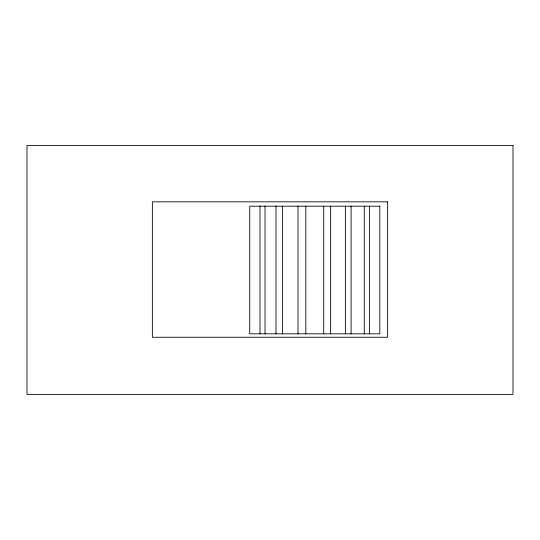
<?xml version="1.0" encoding="UTF-8"?>
<svg xmlns="http://www.w3.org/2000/svg" width="540" height="540" viewBox="0 0 540 540"><rect width="100%" height="100%" fill="white"/><g stroke="black" fill="none" stroke-linecap="round" stroke-linejoin="round"><path stroke-width="0.81" d="M369.569 206.192L369.569 333.821M364.277 206.192L364.277 333.821M351.088 206.192L351.088 333.821M345.377 206.192L345.377 333.821M330.629 206.192L330.629 333.821M323.71 206.192L323.71 333.821M305.843 206.192L305.843 333.821M297.986 206.192L297.986 333.821M282.474 206.192L282.474 333.821M275.974 206.192L275.974 333.821M265.025 206.192L265.025 333.821M259.99 206.192L259.99 333.821M513 145.577L27 145.577L27 394.423L513 394.423L513 145.577M387.639 201.832L152.361 201.832L152.361 337.264L387.639 337.264L387.639 201.832M379.823 206.192L249.73 206.192L249.73 333.821L379.823 333.821L379.823 206.192"/></g></svg>
